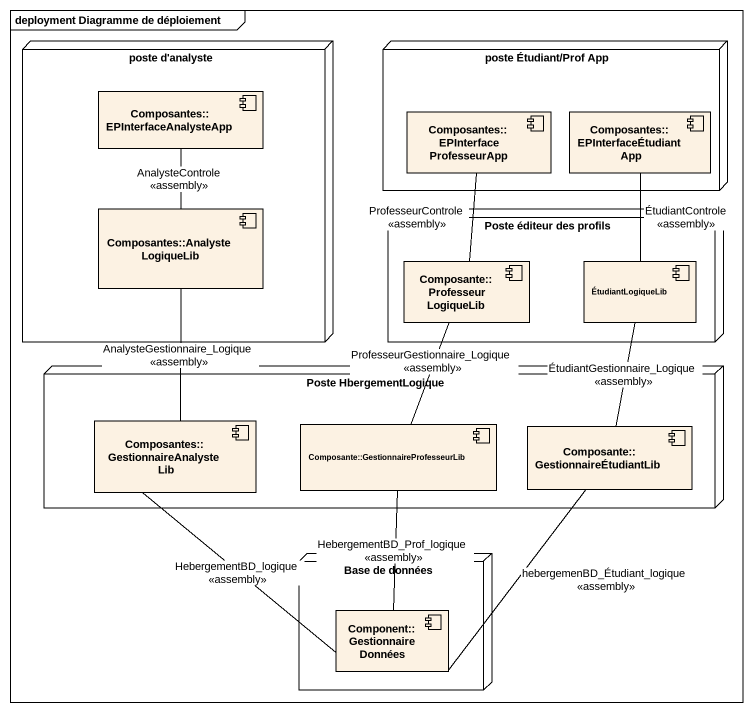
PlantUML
@startuml
mainframe deployment Diagramme de déploiement
node "poste d'analyste" as poste_d_analyste {
  component "Composantes::EPInterfaceAnalysteApp" as Composantes
  component "Composantes::AnalysteLogiqueLib" as Composantes_4
}
node "poste Étudiant/Prof App" as poste_Étudiant_Prof_App {
  component "Composantes::EPInterfaceProfesseurApp" as Composantes_2
  component "Composantes::EPInterfaceÉtudiantApp" as Composantes_3
}
node "Poste éditeur des profils" as Poste_éditeur_des_profils {
  component "Composante::ProfesseurLogiqueLib" as Composante
  component ÉtudiantLogiqueLib
}
node "Poste HbergementLogique" as Poste_HbergementLogique {
  component "Composantes::GestionnaireAnalysteLib" as Composantes_5
  component "Composante::GestionnaireProfesseurLib" as Composante_2
  component "Composante::GestionnaireÉtudiantLib" as Composante_3
}
node "Base de données" as Base_de_données {
  component "Component:: GestionnaireDonnées" as Component_
}
Composantes -- Composantes_4 : AnalysteControle\n<<assembly>>
Composantes_2 -- Composante : ProfesseurControle\n<<assembly>>
Composantes_3 -- ÉtudiantLogiqueLib : ÉtudiantControle\n<<assembly>>
Composantes_4 -- Composantes_5 : AnalysteGestionnaire_Logique\n<<assembly>>
Composante -- Composante_2 : ProfesseurGestionnaire_Logique\n<<assembly>>
ÉtudiantLogiqueLib -- Composante_3 : ÉtudiantGestionnaire_Logique\n<<assembly>>
Composantes_5 -- Component_ : HebergementBD_logique\n<<assembly>>
Composante_2 -- Component_ : HebergementBD_Prof_logique\n<<assembly>>
Composante_3 -- Component_ : hebergemenBD_Étudiant_logique\n<<assembly>>
@enduml
